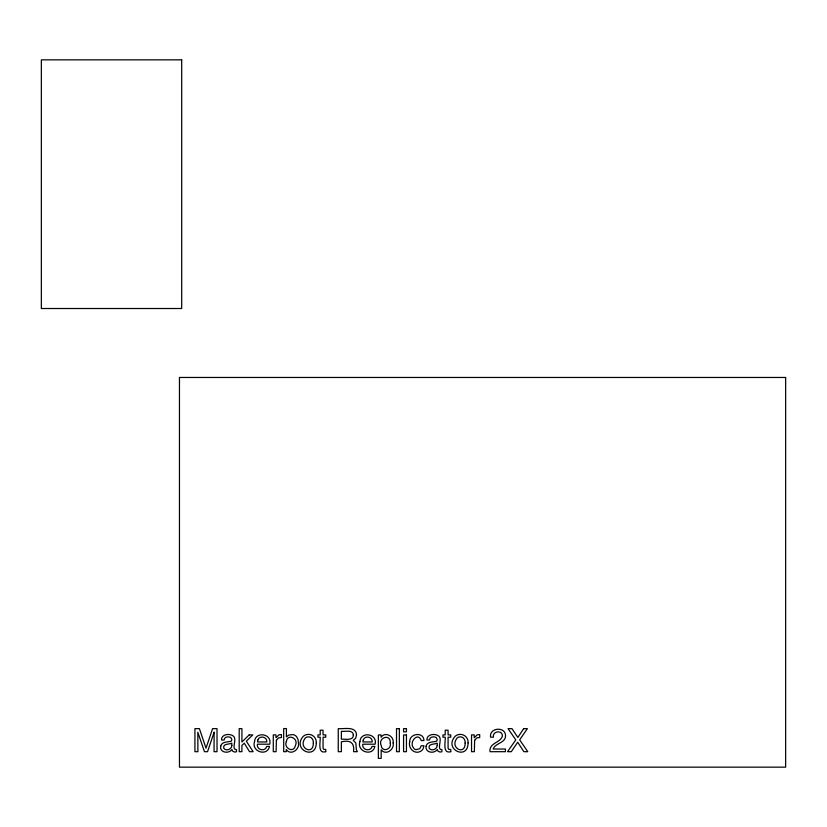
<?xml version="1.0" encoding="UTF-8"?>
<svg xmlns="http://www.w3.org/2000/svg" width="827" height="827" viewBox="0 0 827 827"><rect width="100%" height="100%" fill="white"/><g stroke="black" fill="none" stroke-linecap="round" stroke-linejoin="round"><path stroke-width="1.24" d="M214.11 732.257L214.048 751.691L217.015 751.691L217.015 728.649L212.591 728.649L206.016 748.135L199.4 728.649L194.924 728.649L194.924 751.691L197.901 751.691L197.829 732.257L204.445 751.691L207.536 751.691L214.11 732.257M390.261 743.194C391.957 749.417 382.053 752.725 381.206 745.685C377.525 737.188 391.181 733.332 390.261 743.194M286.359 741.592C283.434 748.104 293.771 753.48 295.301 745.799C299.219 738.428 287.548 732.939 286.359 741.592M298.475 742.966C299.798 749.644 290.68 755.95 286.287 749.541L286.287 751.691L283.682 751.691L283.682 728.566L286.421 728.566L286.421 736.929L288.633 735.089L292.923 734.583A6.337 6.337 0 0 1 296.521 736.609L297.989 739.276L298.475 742.966M316.286 742.935C316.162 760.52 292.344 749.851 302.775 736.919A6.936 6.936 0 0 1 306.827 734.562C311.882 733.291 316.844 737.787 316.286 742.935M409.706 741.664C407.887 747.97 414.41 754.855 420.602 751.309A5.768 5.768 0 0 0 423.135 748.642L423.962 745.747L421.212 745.747L419.796 748.693L415.94 749.655A3.463 3.463 0 0 1 413.655 748.042C408.445 742.326 418.08 731.326 421.212 740.537L423.962 740.537C423.848 731.544 409.437 733.218 409.706 741.664M468.092 742.935C467.968 760.52 444.151 749.851 454.592 736.919A6.936 6.936 0 0 1 458.644 734.562C463.699 733.291 468.661 737.787 468.092 742.935M254.53 741.685C251.129 751.598 267.297 756.912 269.499 746.419L266.718 746.419C265.353 752.012 256.267 750.151 257.414 744.197L269.736 744.197C272.424 733.518 255.192 730.965 254.53 741.685M359.9 741.685C356.499 751.598 372.677 756.912 374.869 746.419L372.088 746.419C370.723 752.012 361.637 750.151 362.784 744.197L375.107 744.197C377.805 733.518 360.562 730.965 359.9 741.685M393.145 742.925C394.624 749.551 385.837 755.919 381.175 749.81L381.175 758.39L378.352 758.39L378.352 734.965L381.092 734.965L381.092 737.198C385.186 731.182 394.386 736.268 393.145 742.925M353.346 735.162C353.408 741.126 344.849 738.79 341.375 739.204L341.375 731.326C344.838 731.864 353.191 729.207 353.346 735.162M220.695 746.181C219.393 752.653 228.883 754.203 231.953 749.469L232.439 751.019L234.558 752.053L236.501 751.774L236.501 749.686C230.826 749.758 237.256 739.534 233.607 736.257C229.927 733.094 221.264 733.973 221.471 740.02L224.107 740.02C224.179 736.63 228.51 736.268 230.857 737.519L231.891 739.617L231.209 741.24C227.714 742.181 221.646 741.478 220.695 746.181M426.091 746.181C424.778 752.653 434.268 754.203 437.349 749.469L437.834 751.019L439.943 752.053L441.897 751.774L441.897 749.686C436.222 749.758 442.652 739.534 438.992 736.257C435.312 733.094 426.66 733.973 426.866 740.02L429.502 740.02C429.564 736.63 433.896 736.268 436.253 737.519L437.276 739.617L436.604 741.24C433.1 742.181 427.032 741.478 426.091 746.181M505.545 735.875C505.514 743.215 495.239 742.915 493.171 749.024L505.431 749.024L505.431 751.691L490.018 751.691C488.829 742.739 500.655 742.925 502.423 736.009C502.527 729.621 492.127 731.027 493.43 737.198L490.566 737.198C488.984 727.409 505.71 726.261 505.545 735.875M313.33 743.018C313.598 755.744 298.185 748.28 304.708 738.842A3.846 3.846 0 0 1 307.262 736.991C310.942 735.947 313.805 739.534 313.33 743.018M465.146 743.018C465.405 755.744 449.991 748.28 456.514 738.842A3.846 3.846 0 0 1 459.078 736.991C462.748 735.947 465.611 739.534 465.146 743.018M356.509 734.862L355.651 738.253L353.263 740.361L355.827 742.987L356.385 749.769L357.388 751.691L353.563 751.691C354.587 742.687 350.462 739.783 341.375 741.809L341.375 751.691L338.253 751.691L338.253 728.649C343.701 729.176 356.179 725.858 356.509 734.862M231.808 745.416C232.036 749.262 225.947 751.536 223.786 748.321C222.494 743.318 229.1 744.641 231.808 743.142L231.808 745.416M437.204 745.416C437.431 749.262 431.332 751.536 429.172 748.321C427.879 743.318 434.485 744.641 437.204 743.142L437.204 745.416M276.383 740.341L276.104 751.691L273.282 751.691L273.282 734.893L275.96 734.893L275.96 737.798L278.957 734.821L281.449 734.593L281.449 737.57L278.637 737.839L276.383 740.341M474.646 740.341L474.357 751.691L471.535 751.691L471.535 734.893L474.212 734.893L474.212 737.798L477.21 734.821L479.701 734.593L479.701 737.57L476.89 737.839L474.646 740.341M257.879 739.979L257.497 741.953L266.832 741.953C267.379 736.733 259.502 735.069 257.879 739.979M363.249 739.979L362.867 741.953L372.202 741.953C372.75 736.733 364.872 735.069 363.249 739.979M523.687 728.649L517.847 737.467L511.965 728.649L508.057 728.649L515.79 739.876L507.54 751.691L511.303 751.691L517.692 742.222L523.904 751.691L527.781 751.691L519.666 739.876L527.399 728.649L523.687 728.649M249.165 734.893L241.918 742.026L241.918 728.649L239.199 728.649L239.199 751.691L241.918 751.691L241.918 745.385L244.285 743.225L249.527 751.691L253.134 751.691L246.343 741.178L252.773 734.893L249.165 734.893M325.745 751.691C317.175 754.183 320.628 741.468 320.204 737.198L317.93 737.198L317.93 734.893L320.204 734.893L320.204 730.2L323.057 730.2L323.057 734.893L325.745 734.893L325.745 737.198L323.057 737.198L323.057 748.166L323.657 749.345L325.745 749.469L325.745 751.691M450.756 751.691C442.187 754.183 445.65 741.468 445.215 737.198L442.941 737.198L442.941 734.893L445.215 734.893L445.215 730.2L448.079 730.2L448.079 734.893L450.756 734.893L450.756 737.198L448.079 737.198L448.079 748.166L448.668 749.345L450.756 749.469L450.756 751.691M181.692 59.844L41.35 59.844L41.35 308.512L181.692 308.512L181.692 59.844M785.65 377.463L179.459 377.463L179.459 767.156L785.65 767.156L785.65 377.463M399.348 728.649L396.515 728.649L396.515 751.691L399.348 751.691L399.348 728.649M406.45 728.649L403.576 728.649L403.576 731.843L406.45 731.843L406.45 728.649M406.45 734.965L403.576 734.965L403.576 751.691L406.45 751.691L406.45 734.965"/></g></svg>
